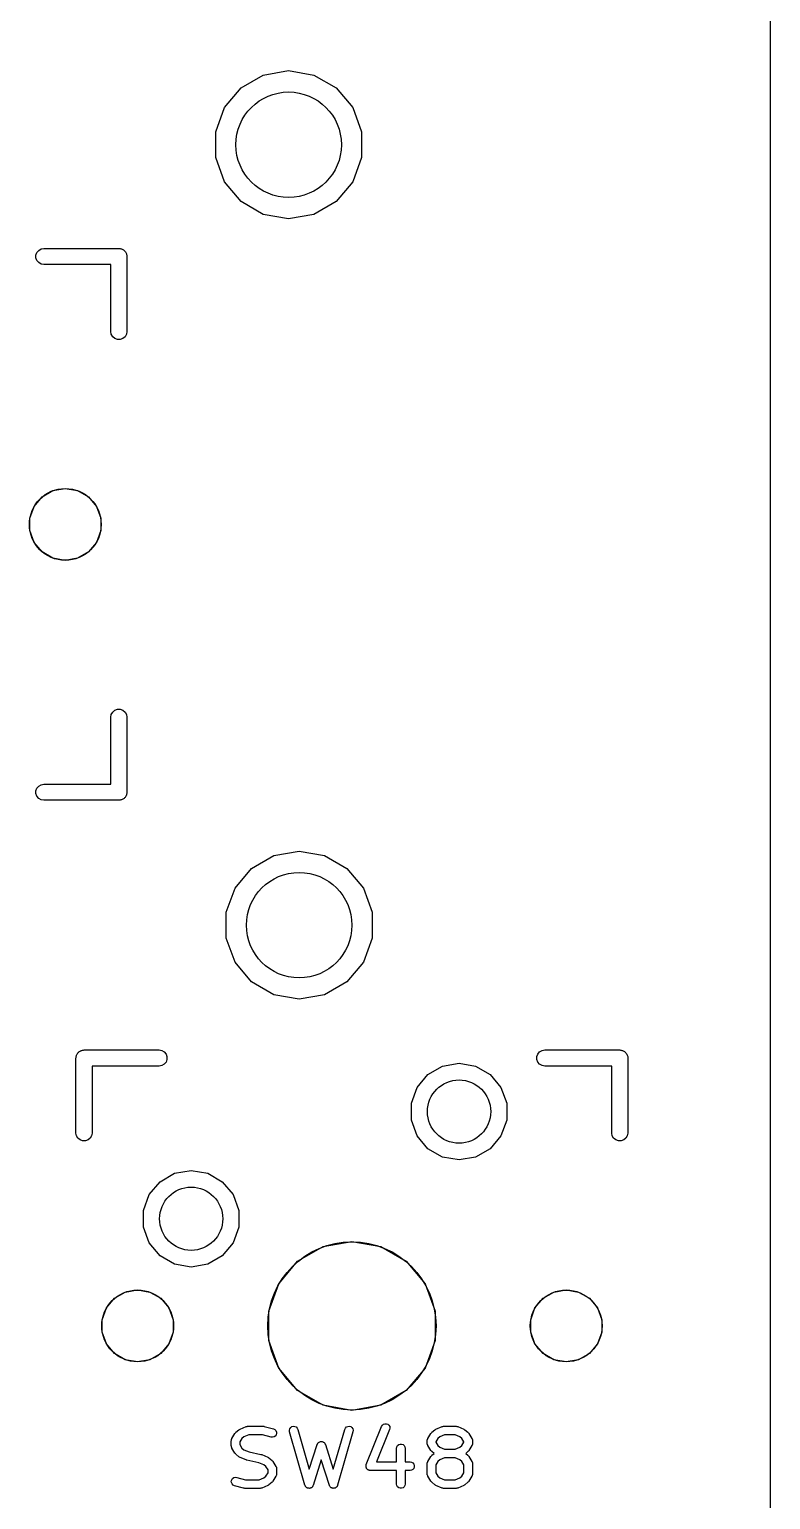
# Model space of a CAD drawing. Header units: millimetres. Extents: x 99 to 267, y 100 to 221.
# Drawn here: x 249.16 to 266.73, y 124.91 to 159.76 of the extents above; entities that cross this region are included whole.
import ezdxf

# ---------------------------------------------------------------- set-up
doc = ezdxf.new("R2010")
doc.units = ezdxf.units.MM
doc.layers.add('BLACK', color=7, linetype='Continuous')
doc.layers.add('PCB', color=4, linetype='Continuous')
doc.layers.get('0').off()

# ---------------------------------------------------------------- blocks, each defined once
blk = doc.blocks.new('PCB外形')
at = {"layer": 'BLACK'}
blk.add_line((202.925, -145.925), (202.925, -28.075), dxfattribs=at)
blk = doc.blocks.new('PCB詳細')
at = {"layer": 'BLACK'}
for p, q in [((190.371, -87.6543), (190.899, -87.3493)), ((190.899, -87.3493), (191.5, -87.2433)), ((191.5, -87.2433), (192.101, -87.3493)), ((192.101, -87.3493), (192.629, -87.6543)), ((189.979, -88.1217), (190.371, -87.6543)), ((192.629, -87.6543), (193.021, -88.1217)), ((189.77, -88.695), (189.979, -88.1217)), ((193.021, -88.1217), (193.23, -88.695)), ((189.77, -89.305), (189.77, -88.695)), ((193.23, -88.695), (193.23, -89.305)), ((189.979, -89.8783), (189.77, -89.305)), ((193.23, -89.305), (193.021, -89.8783)), ((190.371, -90.3457), (189.979, -89.8783)), ((193.021, -89.8783), (192.629, -90.3457)), ((190.899, -90.6507), (190.371, -90.3457)), ((192.629, -90.3457), (192.101, -90.6507)), ((191.5, -90.7567), (190.899, -90.6507)), ((192.101, -90.6507), (191.5, -90.7567)), ((185.509, -91.6169), (185.532, -91.5547)), ((185.509, -91.6831), (185.509, -91.6169)), ((185.532, -91.5547), (185.575, -91.5041)), ((185.575, -91.5041), (185.632, -91.471)), ((185.632, -91.471), (185.697, -91.4595)), ((185.697, -91.4595), (187.475, -91.4595)), ((187.475, -91.4595), (187.491, -91.4624)), ((187.491, -91.4624), (187.508, -91.4624)), ((187.508, -91.4624), (187.524, -91.4681)), ((187.524, -91.4681), (187.54, -91.471)), ((187.54, -91.471), (187.555, -91.4793)), ((187.555, -91.4793), (187.57, -91.485)), ((187.57, -91.485), (187.583, -91.4957)), ((187.583, -91.4957), (187.597, -91.5041)), ((187.597, -91.5041), (187.608, -91.5168)), ((187.608, -91.5168), (187.621, -91.5275)), ((187.621, -91.5275), (187.629, -91.542)), ((187.629, -91.542), (187.64, -91.5547)), ((187.64, -91.5547), (187.646, -91.5704)), ((187.646, -91.5704), (187.654, -91.5848)), ((187.654, -91.5848), (187.657, -91.6013)), ((187.657, -91.6013), (187.663, -91.6169)), ((187.663, -91.6169), (187.663, -91.6336)), ((187.663, -91.6336), (187.665, -91.65)), ((187.665, -91.65), (187.665, -93.428)), ((185.532, -91.7452), (185.509, -91.6831)), ((185.575, -91.7959), (185.532, -91.7452)), ((185.632, -91.829), (185.575, -91.7959)), ((185.697, -91.8405), (185.632, -91.829)), ((187.284, -91.8405), (185.697, -91.8405)), ((187.284, -93.428), (187.284, -91.8405)), ((187.296, -93.4932), (187.284, -93.428)), ((187.329, -93.5505), (187.296, -93.4932)), ((187.38, -93.593), (187.329, -93.5505)), ((187.442, -93.6156), (187.38, -93.593)), ((187.508, -93.6156), (187.442, -93.6156)), ((187.57, -93.593), (187.508, -93.6156)), ((187.621, -93.5505), (187.57, -93.593)), ((187.654, -93.4932), (187.621, -93.5505)), ((187.665, -93.428), (187.654, -93.4932)), ((185.656, -97.3457), (185.913, -97.1974)), ((185.913, -97.1974), (186.205, -97.1458)), ((186.205, -97.1458), (186.497, -97.1974)), ((186.497, -97.1974), (186.754, -97.3457)), ((185.364, -97.8517), (185.465, -97.5729)), ((185.465, -97.5729), (185.656, -97.3457)), ((186.754, -97.3457), (186.945, -97.5729)), ((186.945, -97.5729), (187.046, -97.8517)), ((185.364, -98.1483), (185.364, -97.8517)), ((187.046, -97.8517), (187.046, -98.1483)), ((185.465, -98.4271), (185.364, -98.1483)), ((187.046, -98.1483), (186.945, -98.4271)), ((185.656, -98.6543), (185.465, -98.4271)), ((186.945, -98.4271), (186.754, -98.6543)), ((185.913, -98.8026), (185.656, -98.6543)), ((186.205, -98.8541), (185.913, -98.8026)), ((186.497, -98.8026), (186.205, -98.8541)), ((186.754, -98.6543), (186.497, -98.8026)), ((187.296, -102.507), (187.329, -102.45)), ((187.329, -102.45), (187.38, -102.407)), ((187.38, -102.407), (187.442, -102.384)), ((187.442, -102.384), (187.508, -102.384)), ((187.508, -102.384), (187.57, -102.407)), ((187.57, -102.407), (187.621, -102.45)), ((187.621, -102.45), (187.654, -102.507)), ((187.284, -102.572), (187.296, -102.507)), ((187.284, -104.159), (187.284, -102.572)), ((187.654, -102.507), (187.665, -102.572)), ((187.665, -102.572), (187.665, -104.35)), ((185.575, -104.204), (185.632, -104.171)), ((185.632, -104.171), (185.697, -104.159)), ((185.697, -104.159), (187.284, -104.159)), ((185.509, -104.317), (185.532, -104.255)), ((185.509, -104.383), (185.509, -104.317)), ((185.532, -104.445), (185.509, -104.383)), ((185.532, -104.255), (185.575, -104.204)), ((185.575, -104.496), (185.532, -104.445)), ((185.632, -104.529), (185.575, -104.496)), ((185.697, -104.54), (185.632, -104.529)), ((187.475, -104.54), (185.697, -104.54)), ((187.491, -104.538), (187.475, -104.54)), ((187.508, -104.538), (187.491, -104.538)), ((187.524, -104.532), (187.508, -104.538)), ((187.54, -104.529), (187.524, -104.532)), ((187.555, -104.521), (187.54, -104.529)), ((187.57, -104.515), (187.555, -104.521)), ((187.583, -104.504), (187.57, -104.515)), ((187.597, -104.496), (187.583, -104.504)), ((187.608, -104.483), (187.597, -104.496)), ((187.621, -104.472), (187.608, -104.483)), ((187.629, -104.458), (187.621, -104.472)), ((187.64, -104.445), (187.629, -104.458)), ((187.646, -104.43), (187.64, -104.445)), ((187.654, -104.415), (187.646, -104.43)), ((187.657, -104.399), (187.654, -104.415)), ((187.663, -104.383), (187.657, -104.399)), ((187.665, -104.35), (187.663, -104.366)), ((187.663, -104.366), (187.663, -104.383)), ((190.621, -106.154), (191.149, -105.849)), ((191.149, -105.849), (191.75, -105.743)), ((191.75, -105.743), (192.351, -105.849)), ((192.351, -105.849), (192.879, -106.154)), ((190.229, -106.622), (190.621, -106.154)), ((192.879, -106.154), (193.271, -106.622)), ((190.02, -107.195), (190.229, -106.622)), ((193.271, -106.622), (193.48, -107.195)), ((190.02, -107.805), (190.02, -107.195)), ((193.48, -107.195), (193.48, -107.805)), ((190.229, -108.378), (190.02, -107.805)), ((193.48, -107.805), (193.271, -108.378)), ((190.621, -108.846), (190.229, -108.378)), ((193.271, -108.378), (192.879, -108.846)), ((191.149, -109.151), (190.621, -108.846)), ((192.879, -108.846), (192.351, -109.151)), ((191.75, -109.257), (191.149, -109.151)), ((192.351, -109.151), (191.75, -109.257)), ((186.57, -110.479), (186.585, -110.471)), ((186.585, -110.471), (186.601, -110.468)), ((186.601, -110.468), (186.617, -110.462)), ((186.617, -110.462), (186.634, -110.462)), ((186.634, -110.462), (186.65, -110.459)), ((186.65, -110.459), (188.428, -110.459)), ((188.428, -110.459), (188.493, -110.471)), ((188.493, -110.471), (188.55, -110.504)), ((197.45, -110.504), (197.507, -110.471)), ((197.507, -110.471), (197.572, -110.459)), ((197.572, -110.459), (199.35, -110.459)), ((199.35, -110.459), (199.366, -110.462)), ((199.366, -110.462), (199.383, -110.462)), ((199.383, -110.462), (199.399, -110.468)), ((199.399, -110.468), (199.415, -110.471)), ((199.415, -110.471), (199.43, -110.479)), ((186.459, -110.65), (186.462, -110.634)), ((186.459, -112.428), (186.459, -110.65)), ((186.462, -110.617), (186.468, -110.601)), ((186.462, -110.634), (186.462, -110.617)), ((186.468, -110.601), (186.471, -110.585)), ((186.471, -110.585), (186.479, -110.57)), ((186.479, -110.57), (186.485, -110.555)), ((186.485, -110.555), (186.496, -110.542)), ((186.496, -110.542), (186.504, -110.528)), ((186.504, -110.528), (186.517, -110.517)), ((186.517, -110.517), (186.528, -110.504)), ((186.528, -110.504), (186.542, -110.496)), ((186.542, -110.496), (186.555, -110.485)), ((186.555, -110.485), (186.57, -110.479)), ((188.55, -110.796), (188.493, -110.829)), ((188.55, -110.504), (188.593, -110.555)), ((188.593, -110.745), (188.55, -110.796)), ((188.593, -110.555), (188.616, -110.617)), ((188.616, -110.683), (188.593, -110.745)), ((188.616, -110.617), (188.616, -110.683)), ((195.148, -110.842), (195.54, -110.773)), ((195.54, -110.773), (195.932, -110.842)), ((197.384, -110.617), (197.407, -110.555)), ((197.384, -110.683), (197.384, -110.617)), ((197.407, -110.745), (197.384, -110.683)), ((197.407, -110.555), (197.45, -110.504)), ((197.45, -110.796), (197.407, -110.745)), ((197.507, -110.829), (197.45, -110.796)), ((199.43, -110.479), (199.445, -110.485)), ((199.445, -110.485), (199.458, -110.496)), ((199.458, -110.496), (199.472, -110.504)), ((199.472, -110.504), (199.483, -110.517)), ((199.483, -110.517), (199.496, -110.528)), ((199.496, -110.528), (199.504, -110.542)), ((199.504, -110.542), (199.515, -110.555)), ((199.515, -110.555), (199.521, -110.57)), ((199.521, -110.57), (199.529, -110.585)), ((199.529, -110.585), (199.532, -110.601)), ((199.532, -110.601), (199.538, -110.617)), ((199.538, -110.617), (199.538, -110.634)), ((199.538, -110.634), (199.54, -110.65)), ((199.54, -110.65), (199.54, -112.428)), ((188.428, -110.84), (186.84, -110.84)), ((186.84, -110.84), (186.84, -112.428)), ((188.493, -110.829), (188.428, -110.84)), ((194.546, -111.346), (194.802, -111.041)), ((194.802, -111.041), (195.148, -110.842)), ((195.932, -110.842), (196.278, -111.041)), ((196.278, -111.041), (196.534, -111.346)), ((197.572, -110.84), (197.507, -110.829)), ((199.159, -110.84), (197.572, -110.84)), ((199.159, -112.428), (199.159, -110.84)), ((194.41, -111.721), (194.546, -111.346)), ((196.534, -111.346), (196.67, -111.721)), ((194.41, -112.119), (194.41, -111.721)), ((196.67, -111.721), (196.67, -112.119)), ((194.546, -112.494), (194.41, -112.119)), ((196.67, -112.119), (196.534, -112.494)), ((186.471, -112.493), (186.459, -112.428)), ((186.504, -112.55), (186.471, -112.493)), ((186.555, -112.593), (186.504, -112.55)), ((186.796, -112.55), (186.745, -112.593)), ((186.829, -112.493), (186.796, -112.55)), ((186.84, -112.428), (186.829, -112.493)), ((194.802, -112.799), (194.546, -112.494)), ((196.534, -112.494), (196.278, -112.799)), ((199.171, -112.493), (199.159, -112.428)), ((199.204, -112.55), (199.171, -112.493)), ((199.255, -112.593), (199.204, -112.55)), ((199.496, -112.55), (199.445, -112.593)), ((199.529, -112.493), (199.496, -112.55)), ((199.54, -112.428), (199.529, -112.493)), ((186.617, -112.616), (186.555, -112.593)), ((186.683, -112.616), (186.617, -112.616)), ((186.745, -112.593), (186.683, -112.616)), ((195.148, -112.998), (194.802, -112.799)), ((196.278, -112.799), (195.932, -112.998)), ((199.317, -112.616), (199.255, -112.593)), ((199.383, -112.616), (199.317, -112.616)), ((199.445, -112.593), (199.383, -112.616)), ((195.54, -113.067), (195.148, -112.998)), ((195.932, -112.998), (195.54, -113.067)), ((188.196, -113.886), (188.452, -113.581)), ((188.452, -113.581), (188.798, -113.382)), ((188.798, -113.382), (189.19, -113.313)), ((189.19, -113.313), (189.582, -113.382)), ((189.582, -113.382), (189.928, -113.581)), ((189.928, -113.581), (190.184, -113.886)), ((188.06, -114.261), (188.196, -113.886)), ((190.184, -113.886), (190.32, -114.261)), ((188.06, -114.659), (188.06, -114.261)), ((190.32, -114.261), (190.32, -114.659)), ((188.196, -115.034), (188.06, -114.659)), ((190.32, -114.659), (190.184, -115.034)), ((192.315, -115.119), (193, -114.998)), ((193, -114.998), (193.685, -115.119)), ((188.452, -115.339), (188.196, -115.034)), ((188.798, -115.538), (188.452, -115.339)), ((189.928, -115.339), (189.582, -115.538)), ((190.184, -115.034), (189.928, -115.339)), ((191.713, -115.467), (192.315, -115.119)), ((193.685, -115.119), (194.287, -115.467)), ((189.19, -115.607), (188.798, -115.538)), ((189.582, -115.538), (189.19, -115.607)), ((191.267, -115.999), (191.713, -115.467)), ((194.287, -115.467), (194.733, -115.999)), ((191.029, -116.652), (191.267, -115.999)), ((194.733, -115.999), (194.971, -116.652)), ((187.18, -116.573), (187.371, -116.346)), ((187.371, -116.346), (187.628, -116.197)), ((187.628, -116.197), (187.92, -116.146)), ((187.92, -116.146), (188.212, -116.197)), ((188.212, -116.197), (188.469, -116.346)), ((188.469, -116.346), (188.66, -116.573)), ((197.34, -116.573), (197.531, -116.346)), ((197.531, -116.346), (197.788, -116.197)), ((197.788, -116.197), (198.08, -116.146)), ((198.08, -116.146), (198.372, -116.197)), ((198.372, -116.197), (198.629, -116.346)), ((198.629, -116.346), (198.82, -116.573)), ((187.079, -116.852), (187.18, -116.573)), ((188.66, -116.573), (188.761, -116.852)), ((191.029, -117.348), (191.029, -116.652)), ((194.971, -116.652), (194.971, -117.348)), ((197.239, -116.852), (197.34, -116.573)), ((198.82, -116.573), (198.921, -116.852)), ((187.079, -117.148), (187.079, -116.852)), ((188.761, -116.852), (188.761, -117.148)), ((197.239, -117.148), (197.239, -116.852)), ((198.921, -116.852), (198.921, -117.148)), ((187.18, -117.427), (187.079, -117.148)), ((187.371, -117.654), (187.18, -117.427)), ((188.66, -117.427), (188.469, -117.654)), ((188.761, -117.148), (188.66, -117.427)), ((191.267, -118.001), (191.029, -117.348)), ((194.971, -117.348), (194.733, -118.001)), ((197.34, -117.427), (197.239, -117.148)), ((197.531, -117.654), (197.34, -117.427)), ((198.82, -117.427), (198.629, -117.654)), ((198.921, -117.148), (198.82, -117.427)), ((187.628, -117.803), (187.371, -117.654)), ((188.469, -117.654), (188.212, -117.803)), ((197.788, -117.803), (197.531, -117.654)), ((198.629, -117.654), (198.372, -117.803)), ((187.92, -117.854), (187.628, -117.803)), ((188.212, -117.803), (187.92, -117.854)), ((191.713, -118.533), (191.267, -118.001)), ((194.733, -118.001), (194.287, -118.533)), ((198.08, -117.854), (197.788, -117.803)), ((198.372, -117.803), (198.08, -117.854)), ((192.315, -118.881), (191.713, -118.533)), ((194.287, -118.533), (193.685, -118.881)), ((193, -119.002), (192.315, -118.881)), ((193.685, -118.881), (193, -119.002)), ((190.228, -119.548), (190.239, -119.535)), ((190.239, -119.535), (190.25, -119.522)), ((190.25, -119.522), (190.322, -119.462)), ((190.322, -119.462), (190.336, -119.454)), ((190.336, -119.454), (190.348, -119.446)), ((190.348, -119.446), (190.493, -119.386)), ((190.493, -119.386), (190.496, -119.385)), ((190.496, -119.385), (190.498, -119.384)), ((190.498, -119.384), (190.513, -119.381)), ((190.513, -119.381), (190.528, -119.378)), ((190.528, -119.378), (190.53, -119.378)), ((190.53, -119.378), (190.533, -119.378)), ((190.533, -119.378), (190.895, -119.378)), ((190.895, -119.378), (190.909, -119.38)), ((190.909, -119.38), (190.923, -119.382)), ((190.923, -119.382), (191.14, -119.442)), ((191.14, -119.442), (191.172, -119.457)), ((191.172, -119.457), (191.197, -119.482)), ((191.197, -119.482), (191.212, -119.515)), ((191.212, -119.515), (191.214, -119.55)), ((191.52, -119.472), (191.528, -119.438)), ((191.523, -119.507), (191.52, -119.472)), ((191.886, -120.777), (191.523, -119.507)), ((191.528, -119.438), (191.548, -119.409)), ((191.548, -119.409), (191.577, -119.388)), ((191.577, -119.388), (191.611, -119.378)), ((191.611, -119.378), (191.646, -119.381)), ((191.646, -119.381), (191.678, -119.395)), ((191.678, -119.395), (191.703, -119.42)), ((191.703, -119.42), (191.719, -119.452)), ((191.719, -119.452), (191.99, -120.399)), ((192.559, -120.399), (192.83, -119.452)), ((193.025, -119.507), (192.662, -120.777)), ((192.83, -119.452), (192.845, -119.42)), ((192.845, -119.42), (192.871, -119.395)), ((192.871, -119.395), (192.903, -119.381)), ((192.903, -119.381), (192.938, -119.378)), ((192.938, -119.378), (192.972, -119.388)), ((192.972, -119.388), (193, -119.409)), ((193, -119.409), (193.02, -119.438)), ((193.02, -119.438), (193.029, -119.472)), ((193.029, -119.472), (193.025, -119.507)), ((193.341, -120.288), (193.704, -119.381)), ((193.893, -119.457), (193.585, -120.225)), ((193.704, -119.381), (193.723, -119.351)), ((193.723, -119.351), (193.75, -119.33)), ((193.75, -119.33), (193.784, -119.318)), ((193.784, -119.318), (193.819, -119.32)), ((193.819, -119.32), (193.852, -119.333)), ((193.852, -119.333), (193.878, -119.356)), ((193.878, -119.356), (193.895, -119.387)), ((193.9, -119.422), (193.893, -119.457)), ((193.895, -119.387), (193.9, -119.422)), ((194.872, -119.548), (194.883, -119.535)), ((194.883, -119.535), (194.894, -119.522)), ((194.894, -119.522), (194.967, -119.462)), ((194.967, -119.462), (194.98, -119.454)), ((194.98, -119.454), (194.993, -119.446)), ((194.993, -119.446), (195.138, -119.386)), ((195.138, -119.386), (195.14, -119.385)), ((195.14, -119.385), (195.142, -119.384)), ((195.142, -119.384), (195.158, -119.381)), ((195.158, -119.381), (195.172, -119.378)), ((195.172, -119.378), (195.175, -119.378)), ((195.175, -119.378), (195.177, -119.378)), ((195.177, -119.378), (195.467, -119.378)), ((195.467, -119.378), (195.47, -119.378)), ((195.47, -119.378), (195.472, -119.378)), ((195.472, -119.378), (195.487, -119.381)), ((195.487, -119.381), (195.502, -119.384)), ((195.502, -119.384), (195.504, -119.385)), ((195.504, -119.385), (195.507, -119.386)), ((195.507, -119.386), (195.652, -119.446)), ((195.652, -119.446), (195.664, -119.454)), ((195.664, -119.454), (195.678, -119.462)), ((195.678, -119.462), (195.75, -119.522)), ((195.75, -119.522), (195.761, -119.535)), ((195.761, -119.535), (195.772, -119.548)), ((190.141, -119.721), (190.142, -119.712)), ((190.141, -119.842), (190.141, -119.721)), ((190.142, -119.852), (190.141, -119.842)), ((190.142, -119.712), (190.143, -119.702)), ((190.143, -119.862), (190.142, -119.852)), ((190.143, -119.702), (190.145, -119.695)), ((190.145, -119.869), (190.143, -119.862)), ((190.145, -119.695), (190.147, -119.687)), ((190.147, -119.877), (190.145, -119.869)), ((190.147, -119.687), (190.152, -119.678)), ((190.152, -119.886), (190.147, -119.877)), ((190.152, -119.678), (190.155, -119.669)), ((190.155, -119.895), (190.152, -119.886)), ((190.155, -119.669), (190.228, -119.548)), ((190.393, -119.668), (190.344, -119.75)), ((190.344, -119.75), (190.344, -119.814)), ((190.344, -119.814), (190.393, -119.896)), ((190.441, -119.628), (190.393, -119.668)), ((190.553, -119.581), (190.441, -119.628)), ((190.882, -119.581), (190.553, -119.581)), ((191.086, -119.638), (190.882, -119.581)), ((191.121, -119.641), (191.086, -119.638)), ((191.155, -119.632), (191.121, -119.641)), ((191.184, -119.612), (191.155, -119.632)), ((191.205, -119.584), (191.184, -119.612)), ((191.214, -119.55), (191.205, -119.584)), ((191.99, -120.399), (192.178, -119.811)), ((192.178, -119.811), (192.179, -119.808)), ((192.179, -119.808), (192.18, -119.804)), ((192.18, -119.804), (192.188, -119.792)), ((192.188, -119.792), (192.194, -119.78)), ((192.194, -119.78), (192.197, -119.777)), ((192.197, -119.777), (192.199, -119.774)), ((192.199, -119.774), (192.21, -119.766)), ((192.21, -119.766), (192.22, -119.756)), ((192.22, -119.756), (192.224, -119.755)), ((192.224, -119.755), (192.227, -119.752)), ((192.227, -119.752), (192.24, -119.748)), ((192.24, -119.748), (192.253, -119.743)), ((192.253, -119.743), (192.257, -119.743)), ((192.257, -119.743), (192.261, -119.742)), ((192.261, -119.742), (192.274, -119.742)), ((192.274, -119.742), (192.288, -119.742)), ((192.288, -119.742), (192.292, -119.743)), ((192.292, -119.743), (192.296, -119.743)), ((192.296, -119.743), (192.309, -119.748)), ((192.309, -119.748), (192.322, -119.752)), ((192.322, -119.752), (192.325, -119.755)), ((192.325, -119.755), (192.329, -119.756)), ((192.329, -119.756), (192.339, -119.766)), ((192.339, -119.766), (192.349, -119.774)), ((192.349, -119.774), (192.352, -119.777)), ((192.352, -119.777), (192.355, -119.78)), ((192.355, -119.78), (192.361, -119.792)), ((192.361, -119.792), (192.368, -119.804)), ((192.368, -119.804), (192.369, -119.808)), ((192.369, -119.808), (192.371, -119.811)), ((192.371, -119.811), (192.559, -120.399)), ((194.06, -119.903), (194.066, -119.868)), ((194.066, -119.868), (194.083, -119.838)), ((194.083, -119.838), (194.11, -119.815)), ((194.11, -119.815), (194.143, -119.803)), ((194.143, -119.803), (194.179, -119.803)), ((194.179, -119.803), (194.212, -119.815)), ((194.212, -119.815), (194.239, -119.838)), ((194.239, -119.838), (194.257, -119.868)), ((194.257, -119.868), (194.263, -119.903)), ((194.785, -119.721), (194.787, -119.712)), ((194.785, -119.782), (194.785, -119.721)), ((194.787, -119.791), (194.785, -119.782)), ((194.787, -119.702), (194.79, -119.695)), ((194.787, -119.712), (194.787, -119.702)), ((194.787, -119.801), (194.787, -119.791)), ((194.79, -119.809), (194.787, -119.801)), ((194.79, -119.695), (194.791, -119.687)), ((194.791, -119.817), (194.79, -119.809)), ((194.791, -119.687), (194.796, -119.678)), ((194.796, -119.825), (194.791, -119.817)), ((194.796, -119.678), (194.8, -119.669)), ((194.8, -119.834), (194.796, -119.825)), ((194.8, -119.669), (194.872, -119.548)), ((194.872, -119.955), (194.8, -119.834)), ((195.038, -119.668), (194.988, -119.75)), ((194.988, -119.75), (194.988, -119.754)), ((194.988, -119.754), (195.038, -119.836)), ((195.085, -119.628), (195.038, -119.668)), ((195.038, -119.836), (195.085, -119.875)), ((195.197, -119.581), (195.085, -119.628)), ((195.085, -119.875), (195.197, -119.922)), ((195.447, -119.581), (195.197, -119.581)), ((195.559, -119.628), (195.447, -119.581)), ((195.447, -119.922), (195.559, -119.875)), ((195.607, -119.668), (195.559, -119.628)), ((195.559, -119.875), (195.607, -119.836)), ((195.656, -119.75), (195.607, -119.668)), ((195.607, -119.836), (195.656, -119.754)), ((195.656, -119.754), (195.656, -119.75)), ((195.772, -119.548), (195.845, -119.669)), ((195.845, -119.834), (195.772, -119.955)), ((195.845, -119.669), (195.848, -119.678)), ((195.848, -119.825), (195.845, -119.834)), ((195.848, -119.678), (195.853, -119.687)), ((195.853, -119.817), (195.848, -119.825)), ((195.853, -119.687), (195.855, -119.695)), ((195.855, -119.809), (195.853, -119.817)), ((195.855, -119.695), (195.857, -119.702)), ((195.857, -119.801), (195.855, -119.809)), ((195.857, -119.702), (195.858, -119.712)), ((195.858, -119.791), (195.857, -119.801)), ((195.858, -119.712), (195.859, -119.721)), ((195.859, -119.782), (195.858, -119.791)), ((195.859, -119.721), (195.859, -119.782)), ((190.228, -120.016), (190.155, -119.895)), ((190.239, -120.028), (190.228, -120.016)), ((190.25, -120.041), (190.239, -120.028)), ((190.322, -120.102), (190.25, -120.041)), ((190.336, -120.109), (190.322, -120.102)), ((190.348, -120.118), (190.336, -120.109)), ((190.493, -120.178), (190.348, -120.118)), ((190.393, -119.896), (190.441, -119.936)), ((190.441, -119.936), (190.563, -119.987)), ((190.503, -120.18), (190.493, -120.178)), ((190.512, -120.184), (190.503, -120.18)), ((190.793, -120.242), (190.512, -120.184)), ((190.563, -119.987), (190.844, -120.045)), ((190.844, -120.045), (190.853, -120.049)), ((190.853, -120.049), (190.862, -120.051)), ((190.862, -120.051), (191.007, -120.111)), ((191.007, -120.111), (191.02, -120.12)), ((191.02, -120.12), (191.033, -120.127)), ((191.033, -120.127), (191.106, -120.188)), ((191.106, -120.188), (191.117, -120.201)), ((191.117, -120.201), (191.128, -120.213)), ((191.128, -120.213), (191.2, -120.334)), ((192.274, -120.176), (192.081, -120.78)), ((192.468, -120.78), (192.274, -120.176)), ((193.585, -120.225), (194.06, -120.225)), ((194.06, -120.225), (194.06, -119.903)), ((194.263, -119.903), (194.263, -120.225)), ((194.263, -120.225), (194.379, -120.225)), ((194.379, -120.225), (194.414, -120.231)), ((194.414, -120.231), (194.444, -120.248)), ((194.79, -120.239), (194.791, -120.231)), ((194.791, -120.231), (194.796, -120.223)), ((194.796, -120.223), (194.8, -120.213)), ((194.8, -120.213), (194.872, -120.092)), ((194.883, -119.968), (194.872, -119.955)), ((194.872, -120.092), (194.883, -120.08)), ((194.894, -119.981), (194.883, -119.968)), ((194.883, -120.08), (194.894, -120.067)), ((194.946, -120.024), (194.894, -119.981)), ((194.894, -120.067), (194.946, -120.024)), ((195.038, -120.212), (194.988, -120.294)), ((195.085, -120.172), (195.038, -120.212)), ((195.197, -120.125), (195.085, -120.172)), ((195.197, -119.922), (195.447, -119.922)), ((195.447, -120.125), (195.197, -120.125)), ((195.559, -120.172), (195.447, -120.125)), ((195.607, -120.212), (195.559, -120.172)), ((195.656, -120.294), (195.607, -120.212)), ((195.75, -119.981), (195.699, -120.024)), ((195.699, -120.024), (195.75, -120.067)), ((195.761, -119.968), (195.75, -119.981)), ((195.75, -120.067), (195.761, -120.08)), ((195.772, -119.955), (195.761, -119.968)), ((195.761, -120.08), (195.772, -120.092)), ((195.772, -120.092), (195.845, -120.213)), ((195.845, -120.213), (195.848, -120.223)), ((195.848, -120.223), (195.853, -120.231)), ((195.853, -120.231), (195.855, -120.239)), ((190.915, -120.293), (190.793, -120.242)), ((190.962, -120.333), (190.915, -120.293)), ((190.915, -120.601), (190.962, -120.562)), ((191.012, -120.415), (190.962, -120.333)), ((190.962, -120.562), (191.012, -120.479)), ((191.012, -120.479), (191.012, -120.415)), ((191.2, -120.56), (191.128, -120.681)), ((191.2, -120.334), (191.204, -120.343)), ((191.204, -120.551), (191.2, -120.56)), ((191.204, -120.343), (191.209, -120.352)), ((191.209, -120.542), (191.204, -120.551)), ((191.209, -120.352), (191.21, -120.36)), ((191.21, -120.534), (191.209, -120.542)), ((191.21, -120.36), (191.213, -120.367)), ((191.213, -120.527), (191.21, -120.534)), ((191.213, -120.367), (191.213, -120.377)), ((191.213, -120.377), (191.215, -120.387)), ((191.215, -120.508), (191.213, -120.517)), ((191.213, -120.517), (191.213, -120.527)), ((191.215, -120.387), (191.215, -120.508)), ((193.334, -120.323), (193.335, -120.316)), ((193.335, -120.333), (193.334, -120.323)), ((193.335, -120.309), (193.339, -120.299)), ((193.335, -120.316), (193.335, -120.309)), ((193.335, -120.344), (193.335, -120.333)), ((193.338, -120.351), (193.335, -120.344)), ((193.339, -120.358), (193.338, -120.351)), ((193.339, -120.299), (193.341, -120.288)), ((193.344, -120.367), (193.339, -120.358)), ((193.347, -120.377), (193.344, -120.367)), ((193.352, -120.383), (193.347, -120.377)), ((193.356, -120.389), (193.352, -120.383)), ((193.363, -120.396), (193.356, -120.389)), ((193.37, -120.404), (193.363, -120.396)), ((193.376, -120.408), (193.37, -120.404)), ((193.382, -120.413), (193.376, -120.408)), ((193.392, -120.416), (193.382, -120.413)), ((193.401, -120.422), (193.392, -120.416)), ((193.408, -120.423), (193.401, -120.422)), ((193.415, -120.426), (193.408, -120.423)), ((193.425, -120.426), (193.415, -120.426)), ((193.435, -120.428), (193.425, -120.426)), ((194.06, -120.428), (193.435, -120.428)), ((194.06, -120.75), (194.06, -120.428)), ((194.379, -120.428), (194.263, -120.428)), ((194.263, -120.428), (194.263, -120.75)), ((194.414, -120.422), (194.379, -120.428)), ((194.444, -120.404), (194.414, -120.422)), ((194.444, -120.248), (194.467, -120.275)), ((194.467, -120.377), (194.444, -120.404)), ((194.467, -120.275), (194.479, -120.309)), ((194.479, -120.344), (194.467, -120.377)), ((194.479, -120.309), (194.479, -120.344)), ((194.785, -120.266), (194.787, -120.256)), ((194.785, -120.508), (194.785, -120.266)), ((194.787, -120.517), (194.785, -120.508)), ((194.787, -120.246), (194.79, -120.239)), ((194.787, -120.256), (194.787, -120.246)), ((194.787, -120.527), (194.787, -120.517)), ((194.79, -120.534), (194.787, -120.527)), ((194.791, -120.542), (194.79, -120.534)), ((194.796, -120.551), (194.791, -120.542)), ((194.8, -120.56), (194.796, -120.551)), ((194.872, -120.681), (194.8, -120.56)), ((194.988, -120.294), (194.988, -120.479)), ((194.988, -120.479), (195.038, -120.562)), ((195.038, -120.562), (195.085, -120.601)), ((195.559, -120.601), (195.607, -120.562)), ((195.607, -120.562), (195.656, -120.479)), ((195.656, -120.479), (195.656, -120.294)), ((195.845, -120.56), (195.772, -120.681)), ((195.848, -120.551), (195.845, -120.56)), ((195.853, -120.542), (195.848, -120.551)), ((195.855, -120.534), (195.853, -120.542)), ((195.855, -120.239), (195.857, -120.246)), ((195.857, -120.527), (195.855, -120.534)), ((195.857, -120.246), (195.858, -120.256)), ((195.858, -120.517), (195.857, -120.527)), ((195.858, -120.256), (195.859, -120.266)), ((195.859, -120.508), (195.858, -120.517)), ((195.859, -120.266), (195.859, -120.508)), ((190.141, -120.679), (190.151, -120.645)), ((190.144, -120.714), (190.141, -120.679)), ((190.159, -120.747), (190.144, -120.714)), ((190.151, -120.645), (190.171, -120.617)), ((190.183, -120.772), (190.159, -120.747)), ((190.171, -120.617), (190.2, -120.597)), ((190.215, -120.787), (190.183, -120.772)), ((190.2, -120.597), (190.234, -120.588)), ((190.433, -120.847), (190.215, -120.787)), ((190.234, -120.588), (190.269, -120.591)), ((190.269, -120.591), (190.474, -120.648)), ((190.446, -120.849), (190.433, -120.847)), ((190.46, -120.851), (190.446, -120.849)), ((190.823, -120.851), (190.46, -120.851)), ((190.474, -120.648), (190.803, -120.648)), ((190.803, -120.648), (190.915, -120.601)), ((190.825, -120.851), (190.823, -120.851)), ((190.828, -120.851), (190.825, -120.851)), ((190.842, -120.848), (190.828, -120.851)), ((190.858, -120.845), (190.842, -120.848)), ((190.86, -120.844), (190.858, -120.845)), ((190.862, -120.843), (190.86, -120.844)), ((191.007, -120.783), (190.862, -120.843)), ((191.02, -120.775), (191.007, -120.783)), ((191.033, -120.767), (191.02, -120.775)), ((191.106, -120.707), (191.033, -120.767)), ((191.117, -120.694), (191.106, -120.707)), ((191.128, -120.681), (191.117, -120.694)), ((191.889, -120.783), (191.886, -120.777)), ((191.89, -120.788), (191.889, -120.783)), ((191.896, -120.798), (191.89, -120.788)), ((191.902, -120.809), (191.896, -120.798)), ((191.906, -120.813), (191.902, -120.809)), ((191.909, -120.818), (191.906, -120.813)), ((191.918, -120.825), (191.909, -120.818)), ((191.927, -120.834), (191.918, -120.825)), ((191.932, -120.836), (191.927, -120.834)), ((191.937, -120.839), (191.932, -120.836)), ((191.948, -120.843), (191.937, -120.839)), ((191.959, -120.848), (191.948, -120.843)), ((191.965, -120.848), (191.959, -120.848)), ((191.97, -120.85), (191.965, -120.848)), ((191.982, -120.85), (191.97, -120.85)), ((191.995, -120.851), (191.982, -120.85)), ((192, -120.849), (191.995, -120.851)), ((192.006, -120.849), (192, -120.849)), ((192.017, -120.844), (192.006, -120.849)), ((192.028, -120.841), (192.017, -120.844)), ((192.033, -120.838), (192.028, -120.841)), ((192.038, -120.835), (192.033, -120.838)), ((192.047, -120.827), (192.038, -120.835)), ((192.057, -120.82), (192.047, -120.827)), ((192.06, -120.816), (192.057, -120.82)), ((192.064, -120.812), (192.06, -120.816)), ((192.07, -120.801), (192.064, -120.812)), ((192.077, -120.791), (192.07, -120.801)), ((192.078, -120.785), (192.077, -120.791)), ((192.081, -120.78), (192.078, -120.785)), ((192.47, -120.785), (192.468, -120.78)), ((192.472, -120.791), (192.47, -120.785)), ((192.479, -120.801), (192.472, -120.791)), ((192.484, -120.812), (192.479, -120.801)), ((192.488, -120.816), (192.484, -120.812)), ((192.492, -120.82), (192.488, -120.816)), ((192.501, -120.827), (192.492, -120.82)), ((192.51, -120.835), (192.501, -120.827)), ((192.516, -120.838), (192.51, -120.835)), ((192.52, -120.841), (192.516, -120.838)), ((192.532, -120.844), (192.52, -120.841)), ((192.543, -120.849), (192.532, -120.844)), ((192.549, -120.849), (192.543, -120.849)), ((192.554, -120.851), (192.549, -120.849)), ((192.566, -120.85), (192.554, -120.851)), ((192.578, -120.85), (192.566, -120.85)), ((192.584, -120.848), (192.578, -120.85)), ((192.589, -120.848), (192.584, -120.848)), ((192.6, -120.843), (192.589, -120.848)), ((192.612, -120.839), (192.6, -120.843)), ((192.616, -120.836), (192.612, -120.839)), ((192.621, -120.834), (192.616, -120.836)), ((192.63, -120.825), (192.621, -120.834)), ((192.64, -120.818), (192.63, -120.825)), ((192.643, -120.813), (192.64, -120.818)), ((192.647, -120.809), (192.643, -120.813)), ((192.652, -120.798), (192.647, -120.809)), ((192.659, -120.788), (192.652, -120.798)), ((192.66, -120.783), (192.659, -120.788)), ((192.662, -120.777), (192.66, -120.783)), ((194.066, -120.784), (194.06, -120.75)), ((194.083, -120.815), (194.066, -120.784)), ((194.11, -120.838), (194.083, -120.815)), ((194.143, -120.85), (194.11, -120.838)), ((194.179, -120.85), (194.143, -120.85)), ((194.212, -120.838), (194.179, -120.85)), ((194.239, -120.815), (194.212, -120.838)), ((194.257, -120.784), (194.239, -120.815)), ((194.263, -120.75), (194.257, -120.784)), ((194.883, -120.694), (194.872, -120.681)), ((194.894, -120.707), (194.883, -120.694)), ((194.967, -120.767), (194.894, -120.707)), ((194.98, -120.775), (194.967, -120.767)), ((194.993, -120.783), (194.98, -120.775)), ((195.138, -120.843), (194.993, -120.783)), ((195.085, -120.601), (195.197, -120.648)), ((195.14, -120.844), (195.138, -120.843)), ((195.142, -120.845), (195.14, -120.844)), ((195.158, -120.848), (195.142, -120.845)), ((195.172, -120.851), (195.158, -120.848)), ((195.175, -120.851), (195.172, -120.851)), ((195.177, -120.851), (195.175, -120.851)), ((195.467, -120.851), (195.177, -120.851)), ((195.197, -120.648), (195.447, -120.648)), ((195.447, -120.648), (195.559, -120.601)), ((195.47, -120.851), (195.467, -120.851)), ((195.472, -120.851), (195.47, -120.851)), ((195.487, -120.848), (195.472, -120.851)), ((195.502, -120.845), (195.487, -120.848)), ((195.504, -120.844), (195.502, -120.845)), ((195.507, -120.843), (195.504, -120.844)), ((195.652, -120.783), (195.507, -120.843)), ((195.664, -120.775), (195.652, -120.783)), ((195.678, -120.767), (195.664, -120.775)), ((195.75, -120.707), (195.678, -120.767)), ((195.761, -120.694), (195.75, -120.707)), ((195.772, -120.681), (195.761, -120.694))]:
    blk.add_line(p, q, dxfattribs=at)
for centre, radius in [((191.5, -89), 1.25), ((186.205, -98), 0.8509), ((191.75, -107.5), 1.25), ((195.54, -111.92), 0.7493), ((189.19, -114.46), 0.7493), ((193, -117), 1.9939), ((187.92, -117), 0.8509), ((198.08, -117), 0.8509)]:
    blk.add_circle(centre, radius, dxfattribs=at)
at = {"linetype": 'ByBlock'}
blk.add_blockref('PCB外形', (0, 0), dxfattribs=at)

msp = doc.modelspace()

# ---------------------------------------------------------------- block references
at = {"layer": 'PCB'}
msp.add_blockref('PCB詳細', (63.803, 246.025), dxfattribs=at)

doc.saveas('drawing.dxf')
